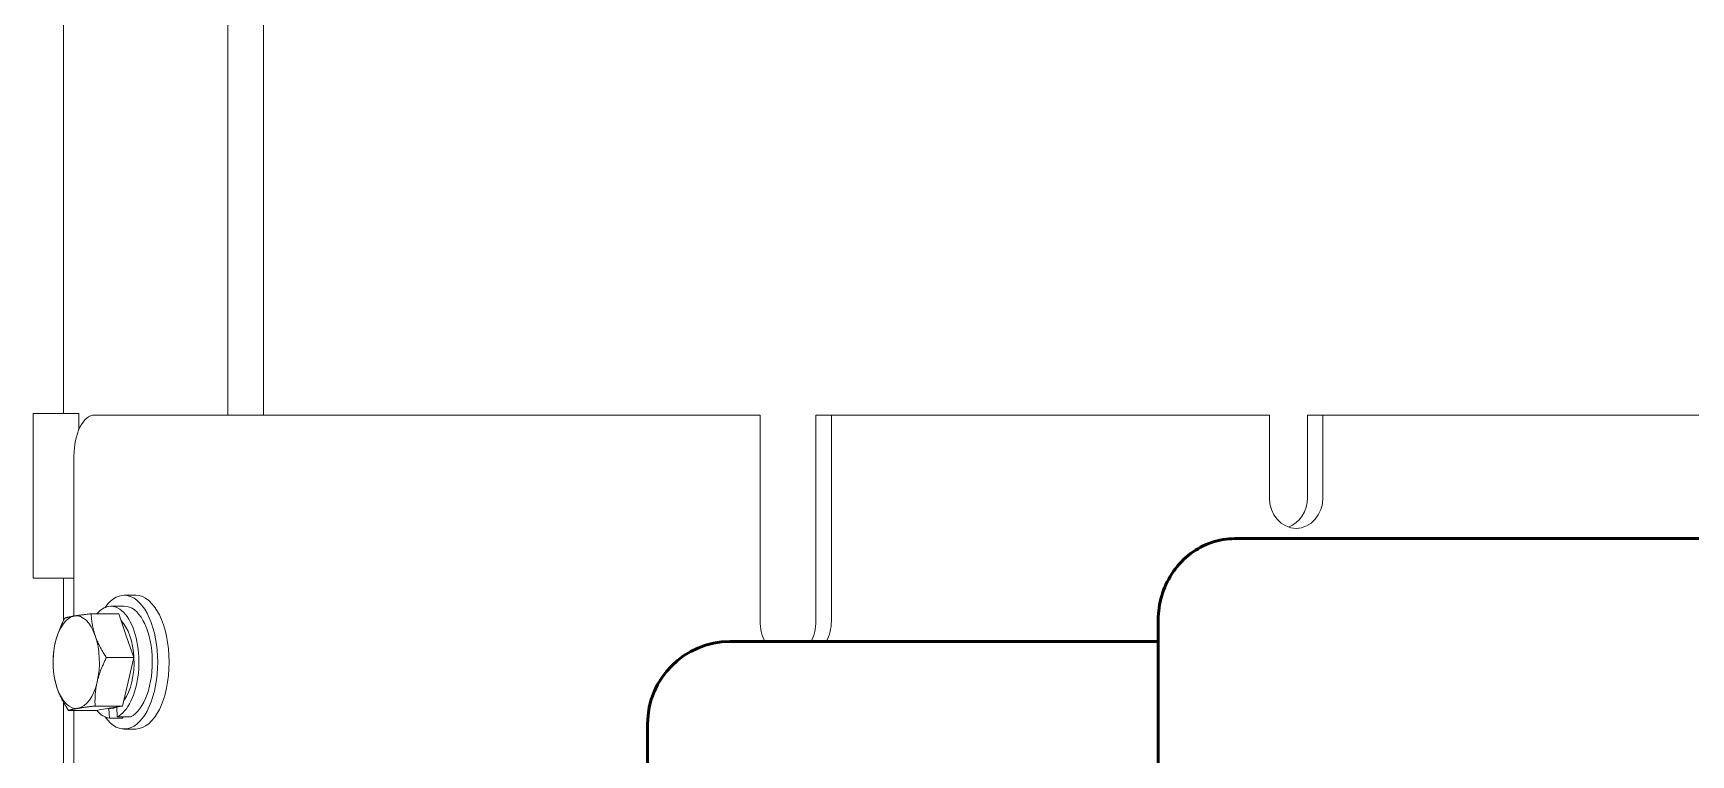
# Model space of a CAD drawing. Header units: inches. Extents: x 20 to 536, y 8 to 344.
# Drawn here: x 116.53 to 126.6, y 115.31 to 119.69 of the extents above; entities that cross this region are included whole.
import ezdxf

# ---------------------------------------------------------------- set-up
doc = ezdxf.new("R2010")
doc.units = ezdxf.units.IN
doc.header["$LTSCALE"] = 16
doc.header["$MEASUREMENT"] = 0
doc.layers.add('Visible (ANSI)', color=7, linetype='Continuous', lineweight=50)

msp = doc.modelspace()

# ---------------------------------------------------------------- linework, layer by layer
at = {"layer": 'Visible (ANSI)', "linetype": 'Continuous', "lineweight": 18}
for p, q in [((116.71665, 120.76252), (116.71665, 117.38531)), ((117.71665, 117.37531), (117.71665, 120.00031)), ((117.93316, 120.00031), (117.93316, 117.37531)), ((116.53323, 117.38531), (116.8104, 117.38531)), ((116.53323, 117.38531), (116.53323, 116.38531)), ((116.8104, 117.38531), (116.8104, 117.28605)), ((118.60707, 117.37531), (116.90614, 117.37531)), ((118.60707, 117.37531), (119.20471, 117.37531)), ((120.94832, 117.37531), (119.20471, 117.37531)), ((120.94832, 116.12531), (120.94832, 117.37531)), ((121.28758, 117.37531), (121.38133, 117.37531)), ((121.28758, 116.12531), (121.28758, 117.37531)), ((124.0422, 117.37531), (121.38133, 117.37531)), ((121.38133, 117.37531), (121.38133, 116.12531)), ((124.0422, 116.87531), (124.0422, 117.37531)), ((124.27321, 117.37531), (124.36696, 117.37531)), ((124.27321, 116.87531), (124.27321, 117.37531)), ((128.355, 117.37531), (124.36696, 117.37531)), ((124.36696, 117.37531), (124.36696, 116.87531)), ((116.78114, 117.12531), (116.78114, 116.15497)), ((116.53323, 116.38531), (116.78114, 116.38531)), ((116.71665, 116.38531), (116.71665, 116.12681)), ((117.08686, 116.21531), (117.00545, 116.21531)), ((117.08686, 116.28131), (117.15614, 116.28131)), ((117.0528, 116.16897), (116.88574, 116.16897)), ((117.0528, 116.16897), (117.09913, 116.0358)), ((117.09913, 116.0358), (117.14546, 115.90263)), ((117.14546, 115.90263), (116.9784, 115.90263)), ((117.14546, 115.90263), (117.11096, 115.7558)), ((117.11096, 115.7558), (117.07646, 115.60897)), ((116.71665, 115.63312), (116.71665, 108.50531)), ((117.07646, 115.60897), (116.9094, 115.60897)), ((116.99563, 115.59531), (116.9148, 115.58165)), ((116.98972, 115.59431), (117.00545, 115.59431)), ((116.99374, 115.59431), (116.99621, 115.53581)), ((117.07646, 115.60897), (116.99563, 115.59531)), ((117.04305, 115.54373), (117.04055, 115.6029)), ((116.9148, 115.58165), (116.74774, 115.58165)), ((116.78114, 115.58165), (116.78114, 115.12531)), ((117.07762, 115.53581), (116.99621, 115.53581)), ((117.12445, 115.54373), (117.04305, 115.54373)), ((117.07762, 115.53581), (117.07729, 115.54373)), ((117.08686, 115.46931), (117.15614, 115.46931))]:
    msp.add_line(p, q, dxfattribs=at)
at = {"layer": 'Visible (ANSI)'}
for p, q in [((123.95742, 116.62531), (123.83242, 116.62531)), ((136.51479, 116.62531), (123.95742, 116.62531)), ((123.36592, 116.12531), (123.36592, 99.37531)), ((123.36592, 116.00031), (120.76543, 116.00031)), ((120.26543, 115.50031), (120.26543, 100.00031))]:
    msp.add_line(p, q, dxfattribs=at)
msp.add_arc((120.76543, 115.50031), 0.5, 90, 180, dxfattribs=at)
at = {"layer": 'Visible (ANSI)', "linetype": 'Continuous', "lineweight": 18}
for centre, major_axis, ratio, start_param, end_param in [((116.90614, 117.12531), (0, 0.25), 0.5, 0, 1.57079633), ((124.20458, 116.87531), (0, -0.1875), 0.8660254, 4.71238898, 7.85398163), ((124.11083, 116.87531), (0, -0.1875), 0.8660254, 0.29284277, 1.57079633), ((117.08686, 115.87531), (0, -0.406), 0.5, 5.67310552, 10.03485774), ((117.00545, 115.87531), (0, 0.34), 0.5, 3.36457549, 6.81138797), ((117.08686, 115.87531), (0, -0.34), 0.5, 0.22298283, 3.14159265), ((117.15614, 115.87531), (0, -0.406), 0.5, 0, 3.14159265), ((116.79501, 115.87531), (0, 0.281), 0.5, 0.08430345, 1.131501), ((116.79501, 115.87531), (0, 0.281), 0.5, 5.32029121, 6.36748876), ((117.00545, 115.87531), (0, -0.281), 0.5, 1.6702274, 2.68716971), ((121.16483, 116.12531), (0, 0.25), 0.8660254, 1.57079633, 2.0943951), ((121.07108, 116.12531), (0, 0.25), 0.8660254, 4.1887902, 4.71238898), ((121.16483, 116.12531), (0, -0.25), 0.8660254, 1.04719755, 1.57079633), ((116.79501, 115.87531), (0, -0.281), 0.5, 4.27309366, 5.32029121), ((116.79501, 115.87531), (0, 0.281), 0.5, 4.27309366, 5.32029121), ((117.00545, 115.87531), (0, -0.281), 0.5, 0.59697905, 1.66602296), ((116.79501, 115.87531), (0, -0.281), 0.5, 5.32029121, 6.36748876), ((116.79501, 115.87531), (0, -0.281), 0.5, 0.08430345, 1.131501), ((117.00545, 115.87531), (0, -0.281), 0.5, 0, 0.24558421), ((117.00545, 115.87531), (0, -0.34), 0.5, 5.75070848, 6.22880938)]:
    msp.add_ellipse(centre, major_axis=major_axis, ratio=ratio, start_param=start_param, end_param=end_param, dxfattribs=at)
at = {"layer": 'Visible (ANSI)'}
msp.add_open_spline([(123.83242, 116.62531), (123.78435, 116.62531), (123.73632, 116.61726), (123.64503, 116.58632), (123.60195, 116.56317), (123.52349, 116.50411), (123.48869, 116.46759), (123.43144, 116.38643), (123.40912, 116.34168), (123.37785, 116.24841), (123.36887, 116.19987), (123.36612, 116.14249), (123.36592, 116.1339), (123.36592, 116.12531)], degree=3, knots=[1.57079633, 1.57079633, 1.57079633, 1.57079633, 1.85628195, 1.85628195, 2.14844653, 2.14844653, 2.45804077, 2.45804077, 2.77220004, 2.77220004, 3.08635931, 3.08635931, 3.14159265, 3.14159265, 3.14159265, 3.14159265], dxfattribs=at)
at = {"layer": 'Visible (ANSI)', "linetype": 'Continuous', "lineweight": 18}
for points in [[(116.66785, 115.99482), (116.68386, 116.06297), (116.72408, 116.14165)], [(116.72408, 116.14165), (116.74566, 116.14897), (116.78317, 116.15531)], [(116.78317, 116.15531), (116.82069, 116.16165), (116.88574, 116.16897)], [(116.88574, 116.16897), (116.88883, 116.09761), (116.91033, 116.0358)], [(116.65508, 115.84799), (116.65183, 115.92668), (116.66785, 115.99482)], [(116.91033, 116.0358), (116.93184, 115.974), (116.9784, 115.90263)], [(116.9784, 115.90263), (116.93818, 115.82395), (116.92217, 115.7558)], [(116.67968, 115.71482), (116.65817, 115.77662), (116.65508, 115.84799)], [(116.74774, 115.58165), (116.70118, 115.65301), (116.67968, 115.71482)], [(116.92217, 115.7558), (116.90615, 115.68766), (116.9094, 115.60897)], [(116.80684, 115.59531), (116.76932, 115.58897), (116.74774, 115.58165)], [(116.9094, 115.60897), (116.84435, 115.60165), (116.80684, 115.59531)]]:
    msp.add_rational_spline(points, [1, 1.0379548493, 1], degree=2, dxfattribs=at)

doc.saveas('drawing.dxf')
